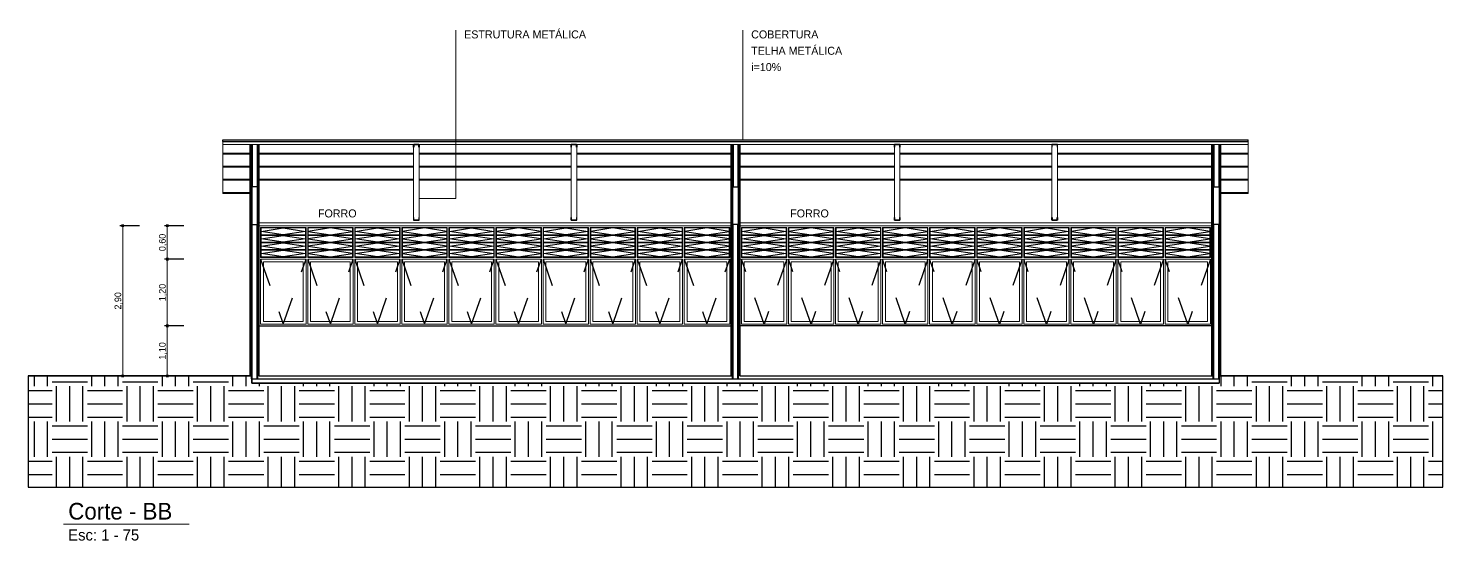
# Model space of a CAD drawing. Header units: millimetres. Extents: x 3006 to 6000, y 1661 to 3774.
# Drawn here: x 4152.47 to 4177.92, y 1763.8 to 1773.01 of the extents above; entities that cross this region are included whole.
import ezdxf

# ---------------------------------------------------------------- set-up
doc = ezdxf.new("R2010")
doc.units = ezdxf.units.MM
doc.header["$LTSCALE"] = 10
doc.linetypes.add('TT4', pattern=[0.1, 0.05, -0.05])
for name, color, linetype, lineweight in [('.10', 200, 'Continuous', 9), ('.10 ultra fina', 240, 'Continuous', 5), ('.15', 150, 'Continuous', 15), ('.25', 70, 'Continuous', 25), ('.30', 50, 'Continuous', 30), ('.40', 20, 'Continuous', 40), ('.40 Interno parede', 27, 'Continuous', 40), ('COTAS', 230, 'Continuous', 15)]:
    doc.layers.add(name, color=color, linetype=linetype, lineweight=lineweight)
for name, color, linetype in [('.20 hachura', 185, 'Continuous'), ('ARQ-SMB', 9, 'Continuous'), ('Escrita', 34, 'Continuous')]:
    doc.layers.add(name, color=color, linetype=linetype)
doc.layers.add('Verde', color=7, linetype='Continuous', true_color=0x136734)
doc.styles.add('Texto Wilian', font='himalaya.ttf')
doc.dimstyles.new('Cota 1-75 Exter WMJ', dxfattribs={"dimtxt": 0.12, "dimasz": 0.05, "dimexe": 0.05, "dimexo": 0.1, "dimgap": 0.002, "dimtad": 1, "dimzin": 1, "dimtxsty": 'Texto Wilian', "dimblk": 'BOXFILLED', "dimcen": 2.5, "dimclrd": 230, "dimclre": 230, "dimclrt": 104, "dimazin": 0, "dimtfac": 1, "dimtix": 1, "dimtmove": 0, "dimatfit": 3, "dimfxl": 0.3, "dimfxlon": 1, "dimlwd": 20, "dimarcsym": 1})

# ---------------------------------------------------------------- blocks, each defined once
blk = doc.blocks.new('_BoxFilled')
at = {"color": 0, "linetype": 'ByBlock', "lineweight": -2}
blk.add_line((-0.5, 0), (-1, 0), dxfattribs=at)
at = {"color": 0, "linetype": 'ByBlock'}
blk.add_solid([(-0.5, 0.5), (0.5, 0.5), (-0.5, -0.5), (0.5, -0.5)], dxfattribs=at)
blk = doc.blocks.new('*D551')
at = {"layer": 'COTAS', "color": 230, "lineweight": -2, "transparency": 16777216}
for p, q in [((4155.273, 1769.46), (4154.923, 1769.46)), ((4155.273, 1768.86), (4154.923, 1768.86))]:
    blk.add_line(p, q, dxfattribs=at)
at = {"layer": 'COTAS', "color": 230, "linetype": 'Continuous', "lineweight": 20, "transparency": 16777216}
blk.add_line((4154.973, 1768.91), (4154.973, 1769.41), dxfattribs=at)
at = {"layer": 'Defpoints', "color": 0, "transparency": 16777216}
for p in [(4154.973, 1769.46), (4156.473, 1769.46), (4156.473, 1768.86)]:
    blk.add_point(p, dxfattribs=at)
at = {"layer": 'COTAS', "color": 230, "lineweight": 20, "transparency": 16777216, "xscale": 0.05, "yscale": 0.05, "zscale": 0.05}
for p, rotation in [((4154.973, 1769.46), 90), ((4154.973, 1768.86), 270)]:
    blk.add_blockref('_BoxFilled', p, dxfattribs=dict(at, rotation=rotation))
at = {"layer": 'COTAS', "color": 104, "transparency": 16777216, "insert": (4154.896, 1769.16), "char_height": 0.12, "attachment_point": 5, "rotation": 90, "style": 'Texto Wilian'}
blk.add_mtext('0,60', dxfattribs=at)
blk = doc.blocks.new('*D552')
at = {"layer": 'COTAS', "color": 230, "lineweight": -2, "transparency": 16777216}
for p, q in [((4154.473, 1769.46), (4154.123, 1769.46)), ((4154.473, 1766.76), (4154.123, 1766.76))]:
    blk.add_line(p, q, dxfattribs=at)
at = {"layer": 'COTAS', "color": 230, "linetype": 'Continuous', "lineweight": 20, "transparency": 16777216}
blk.add_line((4154.173, 1766.81), (4154.173, 1769.41), dxfattribs=at)
at = {"layer": 'Defpoints', "color": 0, "transparency": 16777216}
for p in [(4154.173, 1769.46), (4154.773, 1769.46), (4154.773, 1766.76)]:
    blk.add_point(p, dxfattribs=at)
at = {"layer": 'COTAS', "color": 230, "lineweight": 20, "transparency": 16777216, "xscale": 0.05, "yscale": 0.05, "zscale": 0.05}
for p, rotation in [((4154.173, 1769.46), 90), ((4154.173, 1766.76), 270)]:
    blk.add_blockref('_BoxFilled', p, dxfattribs=dict(at, rotation=rotation))
at = {"layer": 'COTAS', "color": 104, "transparency": 16777216, "insert": (4154.096, 1768.11), "char_height": 0.12, "attachment_point": 5, "rotation": 90, "style": 'Texto Wilian'}
blk.add_mtext('2,90', dxfattribs=at)
blk = doc.blocks.new('*D569')
at = {"layer": 'COTAS', "color": 230, "lineweight": -2, "transparency": 16777216}
for p, q in [((4155.273, 1768.86), (4154.923, 1768.86)), ((4155.273, 1767.66), (4154.923, 1767.66))]:
    blk.add_line(p, q, dxfattribs=at)
at = {"layer": 'COTAS', "color": 230, "linetype": 'Continuous', "lineweight": 20, "transparency": 16777216}
blk.add_line((4154.973, 1767.71), (4154.973, 1768.81), dxfattribs=at)
at = {"layer": 'Defpoints', "color": 0, "transparency": 16777216}
for p in [(4154.973, 1768.86), (4156.473, 1768.86), (4156.473, 1767.66)]:
    blk.add_point(p, dxfattribs=at)
at = {"layer": 'COTAS', "color": 230, "lineweight": 20, "transparency": 16777216, "xscale": 0.05, "yscale": 0.05, "zscale": 0.05}
for p, rotation in [((4154.973, 1768.86), 90), ((4154.973, 1767.66), 270)]:
    blk.add_blockref('_BoxFilled', p, dxfattribs=dict(at, rotation=rotation))
at = {"layer": 'COTAS', "color": 104, "transparency": 16777216, "insert": (4154.896, 1768.26), "char_height": 0.12, "attachment_point": 5, "rotation": 90, "style": 'Texto Wilian'}
blk.add_mtext('1,20', dxfattribs=at)
blk = doc.blocks.new('*D570')
at = {"layer": 'COTAS', "color": 230, "lineweight": -2, "transparency": 16777216}
for p, q in [((4155.273, 1767.66), (4154.923, 1767.66)), ((4155.273, 1766.76), (4154.923, 1766.76))]:
    blk.add_line(p, q, dxfattribs=at)
at = {"layer": 'COTAS', "color": 230, "linetype": 'Continuous', "lineweight": 20, "transparency": 16777216}
blk.add_line((4154.973, 1766.81), (4154.973, 1767.61), dxfattribs=at)
at = {"layer": 'Defpoints', "color": 0, "transparency": 16777216}
for p in [(4154.973, 1767.66), (4156.473, 1767.66), (4156.473, 1766.76)]:
    blk.add_point(p, dxfattribs=at)
at = {"layer": 'COTAS', "color": 230, "lineweight": 20, "transparency": 16777216, "xscale": 0.05, "yscale": 0.05, "zscale": 0.05}
for p, rotation in [((4154.973, 1767.66), 90), ((4154.973, 1766.76), 270)]:
    blk.add_blockref('_BoxFilled', p, dxfattribs=dict(at, rotation=rotation))
at = {"layer": 'COTAS', "color": 104, "transparency": 16777216, "insert": (4154.896, 1767.21), "char_height": 0.12, "attachment_point": 5, "rotation": 90, "style": 'Texto Wilian'}
blk.add_mtext('1,10', dxfattribs=at)

msp = doc.modelspace()

# ---------------------------------------------------------------- hatches: boundary and pattern name
at = {"layer": '.20 hachura', "true_color": 0xc2a3a3}
h = msp.add_hatch(dxfattribs=at)
h.set_pattern_fill('EARTH', color=253, scale=0.1)
h.set_pattern_definition([(0, (0, -4.9938), (0.635, 0.635), [0.635, -0.635]), (0, (0, -4.7557), (0.635, 0.635), [0.635, -0.635]), (0, (0, -4.51756), (0.635, 0.635), [0.635, -0.635]), (90, (0.0794, -4.4382), (-0.635, 0.635), [0.635, -0.635]), (90, (0.3175, -4.4382), (-0.635, 0.635), [0.635, -0.635]), (90, (0.5556, -4.4382), (-0.635, 0.635), [0.635, -0.635])])
h.paths.add_polyline_path([(4156.498, 1766.63), (4156.498, 1766.76), (4152.473, 1766.76), (4152.473, 1764.76), (4177.923, 1764.76), (4177.923, 1766.76), (4173.898, 1766.76), (4173.898, 1766.71), (4173.898, 1766.63)])

# ---------------------------------------------------------------- linework, layer by layer
at = {"layer": '.10', "color": 200, "lineweight": 9}
for p, q in [((4156.653, 1768.89), (4156.653, 1769.43)), ((4156.653, 1769.43), (4157.47, 1769.43)), ((4156.663, 1769.297), (4156.663, 1769.42)), ((4156.663, 1769.42), (4157.46, 1769.42)), ((4156.663, 1769.297), (4157.46, 1769.297)), ((4156.663, 1769.165), (4156.663, 1769.287)), ((4156.663, 1769.287), (4157.46, 1769.287)), ((4157.46, 1769.42), (4157.46, 1769.297)), ((4157.46, 1769.287), (4157.46, 1769.165)), ((4157.47, 1769.43), (4157.47, 1768.89)), ((4158.317, 1769.43), (4157.5, 1769.43)), ((4157.5, 1769.43), (4157.5, 1768.89)), ((4158.307, 1769.42), (4157.51, 1769.42)), ((4157.51, 1769.42), (4157.51, 1769.297)), ((4158.307, 1769.297), (4157.51, 1769.297)), ((4157.51, 1769.287), (4157.51, 1769.165)), ((4158.307, 1769.287), (4157.51, 1769.287)), ((4158.307, 1769.297), (4158.307, 1769.42)), ((4158.307, 1769.165), (4158.307, 1769.287)), ((4158.317, 1768.89), (4158.317, 1769.43)), ((4158.347, 1768.89), (4158.347, 1769.43)), ((4158.347, 1769.43), (4159.164, 1769.43)), ((4158.357, 1769.297), (4158.357, 1769.42)), ((4158.357, 1769.42), (4159.154, 1769.42)), ((4158.357, 1769.297), (4159.154, 1769.297)), ((4158.357, 1769.165), (4158.357, 1769.287)), ((4158.357, 1769.287), (4159.154, 1769.287)), ((4159.154, 1769.42), (4159.154, 1769.297)), ((4159.154, 1769.287), (4159.154, 1769.165)), ((4159.164, 1769.43), (4159.164, 1768.89)), ((4160.011, 1769.43), (4159.194, 1769.43)), ((4159.194, 1769.43), (4159.194, 1768.89)), ((4160.001, 1769.42), (4159.204, 1769.42)), ((4159.204, 1769.42), (4159.204, 1769.297)), ((4160.001, 1769.297), (4159.204, 1769.297)), ((4159.204, 1769.287), (4159.204, 1769.165)), ((4160.001, 1769.287), (4159.204, 1769.287)), ((4160.001, 1769.297), (4160.001, 1769.42)), ((4160.001, 1769.165), (4160.001, 1769.287)), ((4160.011, 1768.89), (4160.011, 1769.43)), ((4160.041, 1768.89), (4160.041, 1769.43)), ((4160.041, 1769.43), (4160.858, 1769.43)), ((4160.051, 1769.297), (4160.051, 1769.42)), ((4160.051, 1769.42), (4160.848, 1769.42)), ((4160.051, 1769.297), (4160.848, 1769.297)), ((4160.051, 1769.165), (4160.051, 1769.287)), ((4160.051, 1769.287), (4160.848, 1769.287)), ((4160.848, 1769.42), (4160.848, 1769.297)), ((4160.848, 1769.287), (4160.848, 1769.165)), ((4160.858, 1769.43), (4160.858, 1768.89)), ((4161.705, 1769.43), (4160.888, 1769.43)), ((4160.888, 1769.43), (4160.888, 1768.89)), ((4161.695, 1769.42), (4160.898, 1769.42)), ((4160.898, 1769.42), (4160.898, 1769.297)), ((4161.695, 1769.297), (4160.898, 1769.297)), ((4160.898, 1769.287), (4160.898, 1769.165)), ((4161.695, 1769.287), (4160.898, 1769.287)), ((4161.695, 1769.297), (4161.695, 1769.42)), ((4161.695, 1769.165), (4161.695, 1769.287)), ((4161.705, 1768.89), (4161.705, 1769.43)), ((4161.735, 1768.89), (4161.735, 1769.43)), ((4161.735, 1769.43), (4162.552, 1769.43)), ((4161.745, 1769.297), (4161.745, 1769.42)), ((4161.745, 1769.42), (4162.542, 1769.42)), ((4161.745, 1769.297), (4162.542, 1769.297)), ((4161.745, 1769.165), (4161.745, 1769.287)), ((4161.745, 1769.287), (4162.542, 1769.287)), ((4162.542, 1769.42), (4162.542, 1769.297)), ((4162.542, 1769.287), (4162.542, 1769.165)), ((4162.552, 1769.43), (4162.552, 1768.89)), ((4163.399, 1769.43), (4162.582, 1769.43)), ((4162.582, 1769.43), (4162.582, 1768.89)), ((4163.389, 1769.42), (4162.592, 1769.42)), ((4162.592, 1769.42), (4162.592, 1769.297)), ((4163.389, 1769.297), (4162.592, 1769.297)), ((4162.592, 1769.287), (4162.592, 1769.165)), ((4163.389, 1769.287), (4162.592, 1769.287)), ((4163.389, 1769.297), (4163.389, 1769.42)), ((4163.389, 1769.165), (4163.389, 1769.287)), ((4163.399, 1768.89), (4163.399, 1769.43)), ((4163.429, 1768.89), (4163.429, 1769.43)), ((4163.429, 1769.43), (4164.246, 1769.43)), ((4163.439, 1769.297), (4163.439, 1769.42)), ((4163.439, 1769.42), (4164.236, 1769.42)), ((4163.439, 1769.297), (4164.236, 1769.297)), ((4163.439, 1769.165), (4163.439, 1769.287)), ((4163.439, 1769.287), (4164.236, 1769.287)), ((4164.236, 1769.42), (4164.236, 1769.297)), ((4164.236, 1769.287), (4164.236, 1769.165)), ((4164.246, 1769.43), (4164.246, 1768.89)), ((4165.093, 1769.43), (4164.276, 1769.43)), ((4164.276, 1769.43), (4164.276, 1768.89)), ((4165.083, 1769.42), (4164.286, 1769.42)), ((4164.286, 1769.42), (4164.286, 1769.297)), ((4165.083, 1769.297), (4164.286, 1769.297)), ((4164.286, 1769.287), (4164.286, 1769.165)), ((4165.083, 1769.287), (4164.286, 1769.287)), ((4165.083, 1769.297), (4165.083, 1769.42)), ((4165.083, 1769.165), (4165.083, 1769.287)), ((4165.093, 1768.89), (4165.093, 1769.43)), ((4165.303, 1768.89), (4165.303, 1769.43)), ((4165.303, 1769.43), (4166.12, 1769.43)), ((4165.313, 1769.297), (4165.313, 1769.42)), ((4165.313, 1769.42), (4166.11, 1769.42)), ((4165.313, 1769.297), (4166.11, 1769.297)), ((4165.313, 1769.165), (4165.313, 1769.287)), ((4165.313, 1769.287), (4166.11, 1769.287)), ((4166.11, 1769.42), (4166.11, 1769.297)), ((4166.11, 1769.287), (4166.11, 1769.165)), ((4166.12, 1769.43), (4166.12, 1768.89)), ((4166.967, 1769.43), (4166.15, 1769.43)), ((4166.15, 1769.43), (4166.15, 1768.89)), ((4166.957, 1769.42), (4166.16, 1769.42)), ((4166.16, 1769.42), (4166.16, 1769.297)), ((4166.957, 1769.297), (4166.16, 1769.297)), ((4166.16, 1769.287), (4166.16, 1769.165)), ((4166.957, 1769.287), (4166.16, 1769.287)), ((4166.957, 1769.297), (4166.957, 1769.42)), ((4166.957, 1769.165), (4166.957, 1769.287)), ((4166.967, 1768.89), (4166.967, 1769.43)), ((4166.997, 1768.89), (4166.997, 1769.43)), ((4166.997, 1769.43), (4167.814, 1769.43)), ((4167.007, 1769.297), (4167.007, 1769.42)), ((4167.007, 1769.42), (4167.804, 1769.42)), ((4167.007, 1769.297), (4167.804, 1769.297)), ((4167.007, 1769.165), (4167.007, 1769.287)), ((4167.007, 1769.287), (4167.804, 1769.287)), ((4167.804, 1769.42), (4167.804, 1769.297)), ((4167.804, 1769.287), (4167.804, 1769.165)), ((4167.814, 1769.43), (4167.814, 1768.89)), ((4168.661, 1769.43), (4167.844, 1769.43)), ((4167.844, 1769.43), (4167.844, 1768.89)), ((4168.651, 1769.42), (4167.854, 1769.42)), ((4167.854, 1769.42), (4167.854, 1769.297)), ((4168.651, 1769.297), (4167.854, 1769.297)), ((4167.854, 1769.287), (4167.854, 1769.165)), ((4168.651, 1769.287), (4167.854, 1769.287)), ((4168.651, 1769.297), (4168.651, 1769.42)), ((4168.651, 1769.165), (4168.651, 1769.287)), ((4168.661, 1768.89), (4168.661, 1769.43)), ((4168.691, 1768.89), (4168.691, 1769.43)), ((4168.691, 1769.43), (4169.508, 1769.43)), ((4168.701, 1769.297), (4168.701, 1769.42)), ((4168.701, 1769.42), (4169.498, 1769.42)), ((4168.701, 1769.297), (4169.498, 1769.297)), ((4168.701, 1769.165), (4168.701, 1769.287)), ((4168.701, 1769.287), (4169.498, 1769.287)), ((4169.498, 1769.42), (4169.498, 1769.297)), ((4169.498, 1769.287), (4169.498, 1769.165)), ((4169.508, 1769.43), (4169.508, 1768.89)), ((4170.355, 1769.43), (4169.538, 1769.43)), ((4169.538, 1769.43), (4169.538, 1768.89)), ((4170.345, 1769.42), (4169.548, 1769.42)), ((4169.548, 1769.42), (4169.548, 1769.297)), ((4170.345, 1769.297), (4169.548, 1769.297)), ((4169.548, 1769.287), (4169.548, 1769.165)), ((4170.345, 1769.287), (4169.548, 1769.287)), ((4170.345, 1769.297), (4170.345, 1769.42)), ((4170.345, 1769.165), (4170.345, 1769.287)), ((4170.355, 1768.89), (4170.355, 1769.43)), ((4170.385, 1768.89), (4170.385, 1769.43)), ((4170.385, 1769.43), (4171.202, 1769.43)), ((4170.395, 1769.297), (4170.395, 1769.42)), ((4170.395, 1769.42), (4171.192, 1769.42)), ((4170.395, 1769.297), (4171.192, 1769.297)), ((4170.395, 1769.165), (4170.395, 1769.287)), ((4170.395, 1769.287), (4171.192, 1769.287)), ((4171.192, 1769.42), (4171.192, 1769.297)), ((4171.192, 1769.287), (4171.192, 1769.165)), ((4171.202, 1769.43), (4171.202, 1768.89)), ((4172.049, 1769.43), (4171.232, 1769.43)), ((4171.232, 1769.43), (4171.232, 1768.89)), ((4172.039, 1769.42), (4171.242, 1769.42)), ((4171.242, 1769.42), (4171.242, 1769.297)), ((4172.039, 1769.297), (4171.242, 1769.297)), ((4171.242, 1769.287), (4171.242, 1769.165)), ((4172.039, 1769.287), (4171.242, 1769.287)), ((4172.039, 1769.297), (4172.039, 1769.42)), ((4172.039, 1769.165), (4172.039, 1769.287)), ((4172.049, 1768.89), (4172.049, 1769.43)), ((4172.079, 1768.89), (4172.079, 1769.43)), ((4172.079, 1769.43), (4172.896, 1769.43)), ((4172.089, 1769.297), (4172.089, 1769.42)), ((4172.089, 1769.42), (4172.886, 1769.42)), ((4172.089, 1769.297), (4172.886, 1769.297)), ((4172.089, 1769.165), (4172.089, 1769.287)), ((4172.089, 1769.287), (4172.886, 1769.287)), ((4172.886, 1769.42), (4172.886, 1769.297)), ((4172.886, 1769.287), (4172.886, 1769.165)), ((4172.896, 1769.43), (4172.896, 1768.89)), ((4173.743, 1769.43), (4172.926, 1769.43)), ((4172.926, 1769.43), (4172.926, 1768.89)), ((4173.733, 1769.42), (4172.936, 1769.42)), ((4172.936, 1769.42), (4172.936, 1769.297)), ((4173.733, 1769.297), (4172.936, 1769.297)), ((4172.936, 1769.287), (4172.936, 1769.165)), ((4173.733, 1769.287), (4172.936, 1769.287)), ((4173.733, 1769.297), (4173.733, 1769.42)), ((4173.733, 1769.165), (4173.733, 1769.287)), ((4173.743, 1768.89), (4173.743, 1769.43)), ((4156.663, 1769.165), (4157.46, 1769.165)), ((4156.663, 1769.032), (4156.663, 1769.155)), ((4156.663, 1769.155), (4157.46, 1769.155)), ((4156.663, 1769.032), (4157.46, 1769.032)), ((4157.46, 1769.155), (4157.46, 1769.032)), ((4158.307, 1769.165), (4157.51, 1769.165)), ((4157.51, 1769.155), (4157.51, 1769.032)), ((4158.307, 1769.155), (4157.51, 1769.155)), ((4158.307, 1769.032), (4157.51, 1769.032)), ((4158.307, 1769.032), (4158.307, 1769.155)), ((4158.357, 1769.165), (4159.154, 1769.165)), ((4158.357, 1769.032), (4158.357, 1769.155)), ((4158.357, 1769.155), (4159.154, 1769.155)), ((4158.357, 1769.032), (4159.154, 1769.032)), ((4159.154, 1769.155), (4159.154, 1769.032)), ((4160.001, 1769.165), (4159.204, 1769.165)), ((4159.204, 1769.155), (4159.204, 1769.032)), ((4160.001, 1769.155), (4159.204, 1769.155)), ((4160.001, 1769.032), (4159.204, 1769.032)), ((4160.001, 1769.032), (4160.001, 1769.155)), ((4160.051, 1769.165), (4160.848, 1769.165)), ((4160.051, 1769.032), (4160.051, 1769.155)), ((4160.051, 1769.155), (4160.848, 1769.155)), ((4160.051, 1769.032), (4160.848, 1769.032)), ((4160.848, 1769.155), (4160.848, 1769.032)), ((4161.695, 1769.165), (4160.898, 1769.165)), ((4160.898, 1769.155), (4160.898, 1769.032)), ((4161.695, 1769.155), (4160.898, 1769.155)), ((4161.695, 1769.032), (4160.898, 1769.032)), ((4161.695, 1769.032), (4161.695, 1769.155)), ((4161.745, 1769.165), (4162.542, 1769.165)), ((4161.745, 1769.032), (4161.745, 1769.155)), ((4161.745, 1769.155), (4162.542, 1769.155)), ((4161.745, 1769.032), (4162.542, 1769.032)), ((4162.542, 1769.155), (4162.542, 1769.032)), ((4163.389, 1769.165), (4162.592, 1769.165)), ((4162.592, 1769.155), (4162.592, 1769.032)), ((4163.389, 1769.155), (4162.592, 1769.155)), ((4163.389, 1769.032), (4162.592, 1769.032)), ((4163.389, 1769.032), (4163.389, 1769.155)), ((4163.439, 1769.165), (4164.236, 1769.165)), ((4163.439, 1769.032), (4163.439, 1769.155)), ((4163.439, 1769.155), (4164.236, 1769.155)), ((4163.439, 1769.032), (4164.236, 1769.032)), ((4164.236, 1769.155), (4164.236, 1769.032)), ((4165.083, 1769.165), (4164.286, 1769.165)), ((4164.286, 1769.155), (4164.286, 1769.032)), ((4165.083, 1769.155), (4164.286, 1769.155)), ((4165.083, 1769.032), (4164.286, 1769.032)), ((4165.083, 1769.032), (4165.083, 1769.155)), ((4165.313, 1769.165), (4166.11, 1769.165)), ((4165.313, 1769.032), (4165.313, 1769.155)), ((4165.313, 1769.155), (4166.11, 1769.155)), ((4165.313, 1769.032), (4166.11, 1769.032)), ((4166.11, 1769.155), (4166.11, 1769.032)), ((4166.957, 1769.165), (4166.16, 1769.165)), ((4166.16, 1769.155), (4166.16, 1769.032)), ((4166.957, 1769.155), (4166.16, 1769.155)), ((4166.957, 1769.032), (4166.16, 1769.032)), ((4166.957, 1769.032), (4166.957, 1769.155)), ((4167.007, 1769.165), (4167.804, 1769.165)), ((4167.007, 1769.032), (4167.007, 1769.155)), ((4167.007, 1769.155), (4167.804, 1769.155)), ((4167.007, 1769.032), (4167.804, 1769.032)), ((4167.804, 1769.155), (4167.804, 1769.032)), ((4168.651, 1769.165), (4167.854, 1769.165)), ((4167.854, 1769.155), (4167.854, 1769.032)), ((4168.651, 1769.155), (4167.854, 1769.155)), ((4168.651, 1769.032), (4167.854, 1769.032)), ((4168.651, 1769.032), (4168.651, 1769.155)), ((4168.701, 1769.165), (4169.498, 1769.165)), ((4168.701, 1769.032), (4168.701, 1769.155)), ((4168.701, 1769.155), (4169.498, 1769.155)), ((4168.701, 1769.032), (4169.498, 1769.032)), ((4169.498, 1769.155), (4169.498, 1769.032)), ((4170.345, 1769.165), (4169.548, 1769.165)), ((4169.548, 1769.155), (4169.548, 1769.032)), ((4170.345, 1769.155), (4169.548, 1769.155)), ((4170.345, 1769.032), (4169.548, 1769.032)), ((4170.345, 1769.032), (4170.345, 1769.155)), ((4170.395, 1769.165), (4171.192, 1769.165)), ((4170.395, 1769.032), (4170.395, 1769.155)), ((4170.395, 1769.155), (4171.192, 1769.155)), ((4170.395, 1769.032), (4171.192, 1769.032)), ((4171.192, 1769.155), (4171.192, 1769.032)), ((4172.039, 1769.165), (4171.242, 1769.165)), ((4171.242, 1769.155), (4171.242, 1769.032)), ((4172.039, 1769.155), (4171.242, 1769.155)), ((4172.039, 1769.032), (4171.242, 1769.032)), ((4172.039, 1769.032), (4172.039, 1769.155)), ((4172.089, 1769.165), (4172.886, 1769.165)), ((4172.089, 1769.032), (4172.089, 1769.155)), ((4172.089, 1769.155), (4172.886, 1769.155)), ((4172.089, 1769.032), (4172.886, 1769.032)), ((4172.886, 1769.155), (4172.886, 1769.032)), ((4173.733, 1769.165), (4172.936, 1769.165)), ((4172.936, 1769.155), (4172.936, 1769.032)), ((4173.733, 1769.155), (4172.936, 1769.155)), ((4173.733, 1769.032), (4172.936, 1769.032)), ((4173.733, 1769.032), (4173.733, 1769.155)), ((4156.653, 1768.89), (4157.47, 1768.89)), ((4156.653, 1768.86), (4157.47, 1768.86)), ((4156.653, 1767.69), (4156.653, 1768.86)), ((4156.663, 1768.9), (4156.663, 1769.022)), ((4156.663, 1769.022), (4157.46, 1769.022)), ((4156.663, 1768.9), (4157.46, 1768.9)), ((4156.703, 1768.81), (4157.42, 1768.81)), ((4156.703, 1767.74), (4156.703, 1768.81)), ((4157.42, 1768.81), (4157.42, 1767.74)), ((4157.46, 1769.022), (4157.46, 1768.9)), ((4157.47, 1768.86), (4157.47, 1767.69)), ((4158.317, 1768.89), (4157.5, 1768.89)), ((4157.5, 1768.86), (4158.317, 1768.86)), ((4157.5, 1768.86), (4157.5, 1767.69)), ((4157.51, 1769.022), (4157.51, 1768.9)), ((4158.307, 1769.022), (4157.51, 1769.022)), ((4158.307, 1768.9), (4157.51, 1768.9)), ((4157.55, 1768.81), (4158.267, 1768.81)), ((4157.55, 1767.74), (4157.55, 1768.81)), ((4158.267, 1768.81), (4158.267, 1767.74)), ((4158.307, 1768.9), (4158.307, 1769.022)), ((4158.317, 1768.86), (4158.317, 1767.69)), ((4158.347, 1768.89), (4159.164, 1768.89)), ((4158.347, 1768.86), (4159.164, 1768.86)), ((4158.347, 1768.86), (4158.347, 1767.69)), ((4158.357, 1768.9), (4158.357, 1769.022)), ((4158.357, 1769.022), (4159.154, 1769.022)), ((4158.357, 1768.9), (4159.154, 1768.9)), ((4158.397, 1768.81), (4159.114, 1768.81)), ((4158.397, 1767.74), (4158.397, 1768.81)), ((4159.114, 1768.81), (4159.114, 1767.74)), ((4159.154, 1769.022), (4159.154, 1768.9)), ((4159.164, 1768.86), (4159.164, 1767.69)), ((4160.011, 1768.89), (4159.194, 1768.89)), ((4159.194, 1768.86), (4160.011, 1768.86)), ((4159.194, 1768.86), (4159.194, 1767.69)), ((4159.204, 1769.022), (4159.204, 1768.9)), ((4160.001, 1769.022), (4159.204, 1769.022)), ((4160.001, 1768.9), (4159.204, 1768.9)), ((4159.244, 1768.81), (4159.961, 1768.81)), ((4159.244, 1767.74), (4159.244, 1768.81)), ((4159.961, 1768.81), (4159.961, 1767.74)), ((4160.001, 1768.9), (4160.001, 1769.022)), ((4160.011, 1768.86), (4160.011, 1767.69)), ((4160.041, 1768.89), (4160.858, 1768.89)), ((4160.041, 1768.86), (4160.858, 1768.86)), ((4160.041, 1768.86), (4160.041, 1767.69)), ((4160.051, 1768.9), (4160.051, 1769.022)), ((4160.051, 1769.022), (4160.848, 1769.022)), ((4160.051, 1768.9), (4160.848, 1768.9)), ((4160.091, 1768.81), (4160.808, 1768.81)), ((4160.091, 1767.74), (4160.091, 1768.81)), ((4160.808, 1768.81), (4160.808, 1767.74)), ((4160.848, 1769.022), (4160.848, 1768.9)), ((4160.858, 1767.69), (4160.858, 1768.86)), ((4161.705, 1768.89), (4160.888, 1768.89)), ((4160.888, 1768.86), (4161.705, 1768.86)), ((4160.888, 1767.69), (4160.888, 1768.86)), ((4160.898, 1769.022), (4160.898, 1768.9)), ((4161.695, 1769.022), (4160.898, 1769.022)), ((4161.695, 1768.9), (4160.898, 1768.9)), ((4160.938, 1768.81), (4161.655, 1768.81)), ((4160.938, 1767.74), (4160.938, 1768.81)), ((4161.655, 1768.81), (4161.655, 1767.74)), ((4161.695, 1768.9), (4161.695, 1769.022)), ((4161.705, 1768.86), (4161.705, 1767.69)), ((4161.735, 1768.89), (4162.552, 1768.89)), ((4161.735, 1768.86), (4162.552, 1768.86)), ((4161.735, 1768.86), (4161.735, 1767.69)), ((4161.745, 1768.9), (4161.745, 1769.022)), ((4161.745, 1769.022), (4162.542, 1769.022)), ((4161.745, 1768.9), (4162.542, 1768.9)), ((4161.785, 1768.81), (4162.502, 1768.81)), ((4161.785, 1767.74), (4161.785, 1768.81)), ((4162.502, 1768.81), (4162.502, 1767.74)), ((4162.542, 1769.022), (4162.542, 1768.9)), ((4162.552, 1768.86), (4162.552, 1767.69)), ((4163.399, 1768.89), (4162.582, 1768.89)), ((4162.582, 1768.86), (4163.399, 1768.86)), ((4162.582, 1768.86), (4162.582, 1767.69)), ((4162.592, 1769.022), (4162.592, 1768.9)), ((4163.389, 1769.022), (4162.592, 1769.022)), ((4163.389, 1768.9), (4162.592, 1768.9)), ((4162.632, 1768.81), (4163.349, 1768.81)), ((4162.632, 1767.74), (4162.632, 1768.81)), ((4163.349, 1768.81), (4163.349, 1767.74)), ((4163.389, 1768.9), (4163.389, 1769.022)), ((4163.399, 1768.86), (4163.399, 1767.69)), ((4163.429, 1768.89), (4164.246, 1768.89)), ((4163.429, 1768.86), (4164.246, 1768.86)), ((4163.429, 1768.86), (4163.429, 1767.69)), ((4163.439, 1768.9), (4163.439, 1769.022)), ((4163.439, 1769.022), (4164.236, 1769.022)), ((4163.439, 1768.9), (4164.236, 1768.9)), ((4163.479, 1768.81), (4164.196, 1768.81)), ((4163.479, 1767.74), (4163.479, 1768.81)), ((4164.196, 1768.81), (4164.196, 1767.74)), ((4164.236, 1769.022), (4164.236, 1768.9)), ((4164.246, 1768.86), (4164.246, 1767.69)), ((4165.093, 1768.89), (4164.276, 1768.89)), ((4164.276, 1768.86), (4165.093, 1768.86)), ((4164.276, 1768.86), (4164.276, 1767.69)), ((4164.286, 1769.022), (4164.286, 1768.9)), ((4165.083, 1769.022), (4164.286, 1769.022)), ((4165.083, 1768.9), (4164.286, 1768.9)), ((4164.326, 1768.81), (4165.043, 1768.81)), ((4164.326, 1767.74), (4164.326, 1768.81)), ((4165.043, 1768.81), (4165.043, 1767.74)), ((4165.083, 1768.9), (4165.083, 1769.022)), ((4165.093, 1767.69), (4165.093, 1768.86)), ((4165.303, 1768.89), (4166.12, 1768.89)), ((4166.12, 1768.86), (4165.303, 1768.86)), ((4165.303, 1767.69), (4165.303, 1768.86)), ((4165.313, 1768.9), (4165.313, 1769.022)), ((4165.313, 1769.022), (4166.11, 1769.022)), ((4165.313, 1768.9), (4166.11, 1768.9)), ((4166.07, 1768.81), (4165.353, 1768.81)), ((4165.353, 1768.81), (4165.353, 1767.74)), ((4166.07, 1767.74), (4166.07, 1768.81)), ((4166.11, 1769.022), (4166.11, 1768.9)), ((4166.12, 1768.86), (4166.12, 1767.69)), ((4166.967, 1768.89), (4166.15, 1768.89)), ((4166.967, 1768.86), (4166.15, 1768.86)), ((4166.15, 1768.86), (4166.15, 1767.69)), ((4166.16, 1769.022), (4166.16, 1768.9)), ((4166.957, 1769.022), (4166.16, 1769.022)), ((4166.957, 1768.9), (4166.16, 1768.9)), ((4166.917, 1768.81), (4166.2, 1768.81)), ((4166.2, 1768.81), (4166.2, 1767.74)), ((4166.917, 1767.74), (4166.917, 1768.81)), ((4166.957, 1768.9), (4166.957, 1769.022)), ((4166.967, 1768.86), (4166.967, 1767.69)), ((4166.997, 1768.89), (4167.814, 1768.89)), ((4167.814, 1768.86), (4166.997, 1768.86)), ((4166.997, 1768.86), (4166.997, 1767.69)), ((4167.007, 1768.9), (4167.007, 1769.022)), ((4167.007, 1769.022), (4167.804, 1769.022)), ((4167.007, 1768.9), (4167.804, 1768.9)), ((4167.764, 1768.81), (4167.047, 1768.81)), ((4167.047, 1768.81), (4167.047, 1767.74)), ((4167.764, 1767.74), (4167.764, 1768.81)), ((4167.804, 1769.022), (4167.804, 1768.9)), ((4167.814, 1768.86), (4167.814, 1767.69)), ((4168.661, 1768.89), (4167.844, 1768.89)), ((4168.661, 1768.86), (4167.844, 1768.86)), ((4167.844, 1768.86), (4167.844, 1767.69)), ((4167.854, 1769.022), (4167.854, 1768.9)), ((4168.651, 1769.022), (4167.854, 1769.022)), ((4168.651, 1768.9), (4167.854, 1768.9)), ((4168.611, 1768.81), (4167.894, 1768.81)), ((4167.894, 1768.81), (4167.894, 1767.74)), ((4168.611, 1767.74), (4168.611, 1768.81)), ((4168.651, 1768.9), (4168.651, 1769.022)), ((4168.661, 1768.86), (4168.661, 1767.69)), ((4168.691, 1768.89), (4169.508, 1768.89)), ((4169.508, 1768.86), (4168.691, 1768.86)), ((4168.691, 1768.86), (4168.691, 1767.69)), ((4168.701, 1768.9), (4168.701, 1769.022)), ((4168.701, 1769.022), (4169.498, 1769.022)), ((4168.701, 1768.9), (4169.498, 1768.9)), ((4169.458, 1768.81), (4168.741, 1768.81)), ((4168.741, 1768.81), (4168.741, 1767.74)), ((4169.458, 1767.74), (4169.458, 1768.81)), ((4169.498, 1769.022), (4169.498, 1768.9)), ((4169.508, 1767.69), (4169.508, 1768.86)), ((4170.355, 1768.89), (4169.538, 1768.89)), ((4170.355, 1768.86), (4169.538, 1768.86)), ((4169.538, 1767.69), (4169.538, 1768.86)), ((4169.548, 1769.022), (4169.548, 1768.9)), ((4170.345, 1769.022), (4169.548, 1769.022)), ((4170.345, 1768.9), (4169.548, 1768.9)), ((4170.305, 1768.81), (4169.588, 1768.81)), ((4169.588, 1768.81), (4169.588, 1767.74)), ((4170.305, 1767.74), (4170.305, 1768.81)), ((4170.345, 1768.9), (4170.345, 1769.022)), ((4170.355, 1768.86), (4170.355, 1767.69)), ((4170.385, 1768.89), (4171.202, 1768.89)), ((4171.202, 1768.86), (4170.385, 1768.86)), ((4170.385, 1768.86), (4170.385, 1767.69)), ((4170.395, 1768.9), (4170.395, 1769.022)), ((4170.395, 1769.022), (4171.192, 1769.022)), ((4170.395, 1768.9), (4171.192, 1768.9)), ((4171.152, 1768.81), (4170.435, 1768.81)), ((4170.435, 1768.81), (4170.435, 1767.74)), ((4171.152, 1767.74), (4171.152, 1768.81)), ((4171.192, 1769.022), (4171.192, 1768.9)), ((4171.202, 1768.86), (4171.202, 1767.69)), ((4172.049, 1768.89), (4171.232, 1768.89)), ((4172.049, 1768.86), (4171.232, 1768.86)), ((4171.232, 1768.86), (4171.232, 1767.69)), ((4171.242, 1769.022), (4171.242, 1768.9)), ((4172.039, 1769.022), (4171.242, 1769.022)), ((4172.039, 1768.9), (4171.242, 1768.9)), ((4171.999, 1768.81), (4171.282, 1768.81)), ((4171.282, 1768.81), (4171.282, 1767.74)), ((4171.999, 1767.74), (4171.999, 1768.81)), ((4172.039, 1768.9), (4172.039, 1769.022)), ((4172.049, 1768.86), (4172.049, 1767.69)), ((4172.079, 1768.89), (4172.896, 1768.89)), ((4172.896, 1768.86), (4172.079, 1768.86)), ((4172.079, 1768.86), (4172.079, 1767.69)), ((4172.089, 1768.9), (4172.089, 1769.022)), ((4172.089, 1769.022), (4172.886, 1769.022)), ((4172.089, 1768.9), (4172.886, 1768.9)), ((4172.846, 1768.81), (4172.129, 1768.81)), ((4172.129, 1768.81), (4172.129, 1767.74)), ((4172.846, 1767.74), (4172.846, 1768.81)), ((4172.886, 1769.022), (4172.886, 1768.9)), ((4172.896, 1768.86), (4172.896, 1767.69)), ((4173.743, 1768.89), (4172.926, 1768.89)), ((4173.743, 1768.86), (4172.926, 1768.86)), ((4172.926, 1768.86), (4172.926, 1767.69)), ((4172.936, 1769.022), (4172.936, 1768.9)), ((4173.733, 1769.022), (4172.936, 1769.022)), ((4173.733, 1768.9), (4172.936, 1768.9)), ((4173.693, 1768.81), (4172.976, 1768.81)), ((4172.976, 1768.81), (4172.976, 1767.74)), ((4173.693, 1767.74), (4173.693, 1768.81)), ((4173.733, 1768.9), (4173.733, 1769.022)), ((4173.743, 1767.69), (4173.743, 1768.86)), ((4156.653, 1767.69), (4157.47, 1767.69)), ((4156.703, 1767.74), (4157.42, 1767.74)), ((4157.5, 1767.69), (4158.317, 1767.69)), ((4157.55, 1767.74), (4158.267, 1767.74)), ((4158.347, 1767.69), (4159.164, 1767.69)), ((4158.397, 1767.74), (4159.114, 1767.74)), ((4159.194, 1767.69), (4160.011, 1767.69)), ((4159.244, 1767.74), (4159.961, 1767.74)), ((4160.041, 1767.69), (4160.858, 1767.69)), ((4160.091, 1767.74), (4160.808, 1767.74)), ((4160.888, 1767.69), (4161.705, 1767.69)), ((4160.938, 1767.74), (4161.655, 1767.74)), ((4161.735, 1767.69), (4162.552, 1767.69)), ((4161.785, 1767.74), (4162.502, 1767.74)), ((4162.582, 1767.69), (4163.399, 1767.69)), ((4162.632, 1767.74), (4163.349, 1767.74)), ((4163.429, 1767.69), (4164.246, 1767.69)), ((4163.479, 1767.74), (4164.196, 1767.74)), ((4164.276, 1767.69), (4165.093, 1767.69)), ((4164.326, 1767.74), (4165.043, 1767.74)), ((4166.12, 1767.69), (4165.303, 1767.69)), ((4166.07, 1767.74), (4165.353, 1767.74)), ((4166.967, 1767.69), (4166.15, 1767.69)), ((4166.917, 1767.74), (4166.2, 1767.74)), ((4167.814, 1767.69), (4166.997, 1767.69)), ((4167.764, 1767.74), (4167.047, 1767.74)), ((4168.661, 1767.69), (4167.844, 1767.69)), ((4168.611, 1767.74), (4167.894, 1767.74)), ((4169.508, 1767.69), (4168.691, 1767.69)), ((4169.458, 1767.74), (4168.741, 1767.74)), ((4170.355, 1767.69), (4169.538, 1767.69)), ((4170.305, 1767.74), (4169.588, 1767.74)), ((4171.202, 1767.69), (4170.385, 1767.69)), ((4171.152, 1767.74), (4170.435, 1767.74)), ((4172.049, 1767.69), (4171.232, 1767.69)), ((4171.999, 1767.74), (4171.282, 1767.74)), ((4172.896, 1767.69), (4172.079, 1767.69)), ((4172.846, 1767.74), (4172.129, 1767.74)), ((4173.743, 1767.69), (4172.926, 1767.69)), ((4173.693, 1767.74), (4172.976, 1767.74))]:
    msp.add_line(p, q, dxfattribs=at)
at = {"layer": '.10 ultra fina', "color": 240, "lineweight": 5}
for p, q in [((4156.623, 1769.51), (4165.123, 1769.51)), ((4156.623, 1769.46), (4165.123, 1769.46)), ((4156.623, 1769.46), (4165.123, 1769.46)), ((4173.773, 1769.51), (4165.273, 1769.51)), ((4165.273, 1769.46), (4173.773, 1769.46))]:
    msp.add_line(p, q, dxfattribs=at)
at = {"layer": '.15', "color": 150, "lineweight": 15}
for p, q in [((4155.973, 1770.974), (4155.973, 1770.923)), ((4155.973, 1770.923), (4174.423, 1770.923)), ((4155.973, 1770.923), (4155.973, 1770.042)), ((4159.406, 1769.61), (4159.406, 1770.873)), ((4159.506, 1769.61), (4159.506, 1770.873)), ((4162.24, 1769.61), (4162.24, 1770.873)), ((4162.34, 1769.61), (4162.34, 1770.873)), ((4168.056, 1769.61), (4168.056, 1770.873)), ((4168.156, 1769.61), (4168.156, 1770.873)), ((4170.89, 1769.61), (4170.89, 1770.873)), ((4170.99, 1769.61), (4170.99, 1770.873)), ((4174.423, 1770.923), (4174.423, 1770.974)), ((4174.423, 1770.923), (4174.423, 1770.042)), ((4155.973, 1770.768), (4156.473, 1770.768)), ((4155.973, 1770.75), (4156.473, 1770.75)), ((4156.623, 1770.768), (4159.406, 1770.768)), ((4156.623, 1770.75), (4159.406, 1770.75)), ((4159.506, 1770.768), (4162.24, 1770.768)), ((4159.506, 1770.75), (4162.24, 1770.75)), ((4162.34, 1770.768), (4165.123, 1770.768)), ((4162.34, 1770.75), (4165.123, 1770.75)), ((4168.056, 1770.768), (4165.273, 1770.768)), ((4168.056, 1770.75), (4165.273, 1770.75)), ((4170.89, 1770.768), (4168.156, 1770.768)), ((4170.89, 1770.75), (4168.156, 1770.75)), ((4173.773, 1770.768), (4170.99, 1770.768)), ((4173.773, 1770.75), (4170.99, 1770.75)), ((4174.423, 1770.768), (4173.923, 1770.768)), ((4174.423, 1770.75), (4173.923, 1770.75)), ((4155.973, 1770.531), (4156.473, 1770.531)), ((4155.973, 1770.514), (4156.473, 1770.514)), ((4156.623, 1770.531), (4159.406, 1770.531)), ((4156.623, 1770.514), (4159.406, 1770.514)), ((4159.506, 1770.531), (4162.24, 1770.531)), ((4159.506, 1770.514), (4162.24, 1770.514)), ((4162.34, 1770.531), (4165.123, 1770.531)), ((4162.34, 1770.514), (4165.123, 1770.514)), ((4168.056, 1770.531), (4165.273, 1770.531)), ((4168.056, 1770.514), (4165.273, 1770.514)), ((4170.89, 1770.531), (4168.156, 1770.531)), ((4170.89, 1770.514), (4168.156, 1770.514)), ((4173.773, 1770.531), (4170.99, 1770.531)), ((4173.773, 1770.514), (4170.99, 1770.514)), ((4174.423, 1770.531), (4173.923, 1770.531)), ((4174.423, 1770.514), (4173.923, 1770.514)), ((4155.973, 1770.295), (4156.473, 1770.295)), ((4155.973, 1770.278), (4156.473, 1770.278)), ((4155.973, 1770.059), (4156.473, 1770.059)), ((4156.623, 1770.295), (4159.406, 1770.295)), ((4156.623, 1770.278), (4159.406, 1770.278)), ((4159.506, 1770.295), (4162.24, 1770.295)), ((4159.506, 1770.278), (4162.24, 1770.278)), ((4162.34, 1770.295), (4165.123, 1770.295)), ((4162.34, 1770.278), (4165.123, 1770.278)), ((4168.056, 1770.295), (4165.273, 1770.295)), ((4168.056, 1770.278), (4165.273, 1770.278)), ((4170.89, 1770.295), (4168.156, 1770.295)), ((4170.89, 1770.278), (4168.156, 1770.278)), ((4173.773, 1770.295), (4170.99, 1770.295)), ((4173.773, 1770.278), (4170.99, 1770.278)), ((4174.423, 1770.295), (4173.923, 1770.295)), ((4174.423, 1770.278), (4173.923, 1770.278)), ((4174.423, 1770.059), (4173.923, 1770.059)), ((4155.973, 1770.042), (4156.473, 1770.042)), ((4174.423, 1770.042), (4173.923, 1770.042))]:
    msp.add_line(p, q, dxfattribs=at)
at = {"layer": '.20 hachura', "color": 253, "true_color": 0xc2a3a3}
msp.add_lwpolyline([(4177.923, 1766.76), (4173.898, 1766.76), (4173.898, 1766.71), (4173.898, 1766.63), (4156.498, 1766.63), (4156.498, 1766.71), (4156.498, 1766.76), (4152.473, 1766.76), (4152.473, 1764.76), (4177.923, 1764.76)], close=True, dxfattribs=at)
at = {"layer": '.25', "color": 70, "lineweight": 25}
for p, q in [((4155.973, 1771.005), (4174.423, 1771.005)), ((4155.973, 1770.974), (4155.973, 1771.005)), ((4155.973, 1770.974), (4174.423, 1770.974)), ((4174.423, 1770.974), (4174.423, 1771.005)), ((4156.498, 1766.71), (4173.898, 1766.71)), ((4156.498, 1766.71), (4156.498, 1766.63)), ((4156.498, 1766.63), (4173.898, 1766.63)), ((4173.898, 1766.71), (4173.898, 1766.63))]:
    msp.add_line(p, q, dxfattribs=at)
for points in [[(4159.506, 1770.873), (4159.503, 1770.873), (4159.503, 1770.92), (4159.409, 1770.92), (4159.409, 1770.873), (4159.406, 1770.873), (4159.406, 1770.923), (4159.506, 1770.923)], [(4162.34, 1770.873), (4162.337, 1770.873), (4162.337, 1770.92), (4162.243, 1770.92), (4162.243, 1770.873), (4162.24, 1770.873), (4162.24, 1770.923), (4162.34, 1770.923)], [(4168.056, 1770.873), (4168.059, 1770.873), (4168.059, 1770.92), (4168.153, 1770.92), (4168.153, 1770.873), (4168.156, 1770.873), (4168.156, 1770.923), (4168.056, 1770.923)], [(4170.89, 1770.873), (4170.893, 1770.873), (4170.893, 1770.92), (4170.987, 1770.92), (4170.987, 1770.873), (4170.99, 1770.873), (4170.99, 1770.923), (4170.89, 1770.923)], [(4156.598, 1769.485), (4156.598, 1770.16), (4156.498, 1770.16), (4156.498, 1769.485)], [(4165.148, 1769.485), (4165.148, 1770.16), (4165.248, 1770.16), (4165.248, 1769.485)], [(4173.798, 1769.485), (4173.798, 1770.16), (4173.898, 1770.16), (4173.898, 1769.485)], [(4159.506, 1769.61), (4159.503, 1769.61), (4159.503, 1769.563), (4159.409, 1769.563), (4159.409, 1769.61), (4159.406, 1769.61), (4159.406, 1769.56), (4159.506, 1769.56)], [(4162.34, 1769.61), (4162.337, 1769.61), (4162.337, 1769.563), (4162.243, 1769.563), (4162.243, 1769.61), (4162.24, 1769.61), (4162.24, 1769.56), (4162.34, 1769.56)], [(4168.056, 1769.61), (4168.059, 1769.61), (4168.059, 1769.563), (4168.153, 1769.563), (4168.153, 1769.61), (4168.156, 1769.61), (4168.156, 1769.56), (4168.056, 1769.56)], [(4170.89, 1769.61), (4170.893, 1769.61), (4170.893, 1769.563), (4170.987, 1769.563), (4170.987, 1769.61), (4170.99, 1769.61), (4170.99, 1769.56), (4170.89, 1769.56)]]:
    msp.add_lwpolyline(points, close=True, dxfattribs=at)
at = {"layer": '.30', "color": 50, "lineweight": 30}
for p, q in [((4156.623, 1767.66), (4165.123, 1767.66)), ((4173.773, 1767.66), (4165.273, 1767.66)), ((4152.473, 1766.76), (4156.498, 1766.76)), ((4156.623, 1766.76), (4165.123, 1766.76)), ((4165.273, 1766.76), (4173.773, 1766.76)), ((4173.898, 1766.76), (4177.923, 1766.76))]:
    msp.add_line(p, q, dxfattribs=at)
at = {"layer": '.40', "color": 20, "lineweight": 40}
for p, q in [((4156.473, 1766.76), (4156.473, 1770.923)), ((4156.623, 1766.76), (4156.623, 1770.923)), ((4165.123, 1766.76), (4165.123, 1770.923)), ((4165.273, 1766.76), (4165.273, 1770.923)), ((4173.773, 1766.76), (4173.773, 1770.923)), ((4173.923, 1766.76), (4173.923, 1770.923))]:
    msp.add_line(p, q, dxfattribs=at)
at = {"layer": '.40 Interno parede', "color": 27}
for p, q in [((4156.498, 1770.923), (4156.498, 1770.16)), ((4156.598, 1770.923), (4156.598, 1770.16)), ((4165.148, 1770.923), (4165.148, 1770.16)), ((4165.248, 1770.923), (4165.248, 1770.16)), ((4173.798, 1770.923), (4173.798, 1770.16)), ((4173.898, 1770.923), (4173.898, 1770.16)), ((4156.498, 1766.71), (4156.498, 1769.485)), ((4156.598, 1766.71), (4156.598, 1769.485)), ((4165.148, 1766.71), (4165.148, 1769.485)), ((4165.248, 1766.71), (4165.248, 1769.485)), ((4173.798, 1766.71), (4173.798, 1769.485)), ((4173.898, 1766.71), (4173.898, 1769.485))]:
    msp.add_line(p, q, dxfattribs=at)
at = {"layer": 'ARQ-SMB', "linetype": 'TT4'}
for points in [[(4156.663, 1769.358), (4157.061, 1769.42), (4157.46, 1769.358), (4157.061, 1769.297)], [(4156.663, 1769.226), (4157.061, 1769.287), (4157.46, 1769.226), (4157.061, 1769.165)], [(4158.307, 1769.358), (4157.908, 1769.42), (4157.51, 1769.358), (4157.908, 1769.297)], [(4158.307, 1769.226), (4157.908, 1769.287), (4157.51, 1769.226), (4157.908, 1769.165)], [(4158.357, 1769.358), (4158.755, 1769.42), (4159.154, 1769.358), (4158.755, 1769.297)], [(4158.357, 1769.226), (4158.755, 1769.287), (4159.154, 1769.226), (4158.755, 1769.165)], [(4160.001, 1769.358), (4159.602, 1769.42), (4159.204, 1769.358), (4159.602, 1769.297)], [(4160.001, 1769.226), (4159.602, 1769.287), (4159.204, 1769.226), (4159.602, 1769.165)], [(4160.051, 1769.358), (4160.449, 1769.42), (4160.848, 1769.358), (4160.449, 1769.297)], [(4160.051, 1769.226), (4160.449, 1769.287), (4160.848, 1769.226), (4160.449, 1769.165)], [(4161.695, 1769.358), (4161.296, 1769.42), (4160.898, 1769.358), (4161.296, 1769.297)], [(4161.695, 1769.226), (4161.296, 1769.287), (4160.898, 1769.226), (4161.296, 1769.165)], [(4161.745, 1769.358), (4162.143, 1769.42), (4162.542, 1769.358), (4162.143, 1769.297)], [(4161.745, 1769.226), (4162.143, 1769.287), (4162.542, 1769.226), (4162.143, 1769.165)], [(4163.389, 1769.358), (4162.99, 1769.42), (4162.592, 1769.358), (4162.99, 1769.297)], [(4163.389, 1769.226), (4162.99, 1769.287), (4162.592, 1769.226), (4162.99, 1769.165)], [(4163.439, 1769.358), (4163.837, 1769.42), (4164.236, 1769.358), (4163.837, 1769.297)], [(4163.439, 1769.226), (4163.837, 1769.287), (4164.236, 1769.226), (4163.837, 1769.165)], [(4165.083, 1769.358), (4164.684, 1769.42), (4164.286, 1769.358), (4164.684, 1769.297)], [(4165.083, 1769.226), (4164.684, 1769.287), (4164.286, 1769.226), (4164.684, 1769.165)], [(4165.313, 1769.358), (4165.711, 1769.42), (4166.11, 1769.358), (4165.711, 1769.297)], [(4165.313, 1769.226), (4165.711, 1769.287), (4166.11, 1769.226), (4165.711, 1769.165)], [(4166.957, 1769.358), (4166.558, 1769.42), (4166.16, 1769.358), (4166.558, 1769.297)], [(4166.957, 1769.226), (4166.558, 1769.287), (4166.16, 1769.226), (4166.558, 1769.165)], [(4167.007, 1769.358), (4167.405, 1769.42), (4167.804, 1769.358), (4167.405, 1769.297)], [(4167.007, 1769.226), (4167.405, 1769.287), (4167.804, 1769.226), (4167.405, 1769.165)], [(4168.651, 1769.358), (4168.252, 1769.42), (4167.854, 1769.358), (4168.252, 1769.297)], [(4168.651, 1769.226), (4168.252, 1769.287), (4167.854, 1769.226), (4168.252, 1769.165)], [(4168.701, 1769.358), (4169.099, 1769.42), (4169.498, 1769.358), (4169.099, 1769.297)], [(4168.701, 1769.226), (4169.099, 1769.287), (4169.498, 1769.226), (4169.099, 1769.165)], [(4170.345, 1769.358), (4169.946, 1769.42), (4169.548, 1769.358), (4169.946, 1769.297)], [(4170.345, 1769.226), (4169.946, 1769.287), (4169.548, 1769.226), (4169.946, 1769.165)], [(4170.395, 1769.358), (4170.793, 1769.42), (4171.192, 1769.358), (4170.793, 1769.297)], [(4170.395, 1769.226), (4170.793, 1769.287), (4171.192, 1769.226), (4170.793, 1769.165)], [(4172.039, 1769.358), (4171.64, 1769.42), (4171.242, 1769.358), (4171.64, 1769.297)], [(4172.039, 1769.226), (4171.64, 1769.287), (4171.242, 1769.226), (4171.64, 1769.165)], [(4172.089, 1769.358), (4172.487, 1769.42), (4172.886, 1769.358), (4172.487, 1769.297)], [(4172.089, 1769.226), (4172.487, 1769.287), (4172.886, 1769.226), (4172.487, 1769.165)], [(4173.733, 1769.358), (4173.334, 1769.42), (4172.936, 1769.358), (4173.334, 1769.297)], [(4173.733, 1769.226), (4173.334, 1769.287), (4172.936, 1769.226), (4173.334, 1769.165)], [(4156.663, 1769.093), (4157.061, 1769.155), (4157.46, 1769.093), (4157.061, 1769.032)], [(4158.307, 1769.093), (4157.908, 1769.155), (4157.51, 1769.093), (4157.908, 1769.032)], [(4158.357, 1769.093), (4158.755, 1769.155), (4159.154, 1769.093), (4158.755, 1769.032)], [(4160.001, 1769.093), (4159.602, 1769.155), (4159.204, 1769.093), (4159.602, 1769.032)], [(4160.051, 1769.093), (4160.449, 1769.155), (4160.848, 1769.093), (4160.449, 1769.032)], [(4161.695, 1769.093), (4161.296, 1769.155), (4160.898, 1769.093), (4161.296, 1769.032)], [(4161.745, 1769.093), (4162.143, 1769.155), (4162.542, 1769.093), (4162.143, 1769.032)], [(4163.389, 1769.093), (4162.99, 1769.155), (4162.592, 1769.093), (4162.99, 1769.032)], [(4163.439, 1769.093), (4163.837, 1769.155), (4164.236, 1769.093), (4163.837, 1769.032)], [(4165.083, 1769.093), (4164.684, 1769.155), (4164.286, 1769.093), (4164.684, 1769.032)], [(4165.313, 1769.093), (4165.711, 1769.155), (4166.11, 1769.093), (4165.711, 1769.032)], [(4166.957, 1769.093), (4166.558, 1769.155), (4166.16, 1769.093), (4166.558, 1769.032)], [(4167.007, 1769.093), (4167.405, 1769.155), (4167.804, 1769.093), (4167.405, 1769.032)], [(4168.651, 1769.093), (4168.252, 1769.155), (4167.854, 1769.093), (4168.252, 1769.032)], [(4168.701, 1769.093), (4169.099, 1769.155), (4169.498, 1769.093), (4169.099, 1769.032)], [(4170.345, 1769.093), (4169.946, 1769.155), (4169.548, 1769.093), (4169.946, 1769.032)], [(4170.395, 1769.093), (4170.793, 1769.155), (4171.192, 1769.093), (4170.793, 1769.032)], [(4172.039, 1769.093), (4171.64, 1769.155), (4171.242, 1769.093), (4171.64, 1769.032)], [(4172.089, 1769.093), (4172.487, 1769.155), (4172.886, 1769.093), (4172.487, 1769.032)], [(4173.733, 1769.093), (4173.334, 1769.155), (4172.936, 1769.093), (4173.334, 1769.032)], [(4156.663, 1768.961), (4157.061, 1769.022), (4157.46, 1768.961), (4157.061, 1768.9)], [(4158.307, 1768.961), (4157.908, 1769.022), (4157.51, 1768.961), (4157.908, 1768.9)], [(4158.357, 1768.961), (4158.755, 1769.022), (4159.154, 1768.961), (4158.755, 1768.9)], [(4160.001, 1768.961), (4159.602, 1769.022), (4159.204, 1768.961), (4159.602, 1768.9)], [(4160.051, 1768.961), (4160.449, 1769.022), (4160.848, 1768.961), (4160.449, 1768.9)], [(4161.695, 1768.961), (4161.296, 1769.022), (4160.898, 1768.961), (4161.296, 1768.9)], [(4161.745, 1768.961), (4162.143, 1769.022), (4162.542, 1768.961), (4162.143, 1768.9)], [(4163.389, 1768.961), (4162.99, 1769.022), (4162.592, 1768.961), (4162.99, 1768.9)], [(4163.439, 1768.961), (4163.837, 1769.022), (4164.236, 1768.961), (4163.837, 1768.9)], [(4165.083, 1768.961), (4164.684, 1769.022), (4164.286, 1768.961), (4164.684, 1768.9)], [(4165.313, 1768.961), (4165.711, 1769.022), (4166.11, 1768.961), (4165.711, 1768.9)], [(4166.957, 1768.961), (4166.558, 1769.022), (4166.16, 1768.961), (4166.558, 1768.9)], [(4167.007, 1768.961), (4167.405, 1769.022), (4167.804, 1768.961), (4167.405, 1768.9)], [(4168.651, 1768.961), (4168.252, 1769.022), (4167.854, 1768.961), (4168.252, 1768.9)], [(4168.701, 1768.961), (4169.099, 1769.022), (4169.498, 1768.961), (4169.099, 1768.9)], [(4170.345, 1768.961), (4169.946, 1769.022), (4169.548, 1768.961), (4169.946, 1768.9)], [(4170.395, 1768.961), (4170.793, 1769.022), (4171.192, 1768.961), (4170.793, 1768.9)], [(4172.039, 1768.961), (4171.64, 1769.022), (4171.242, 1768.961), (4171.64, 1768.9)], [(4172.089, 1768.961), (4172.487, 1769.022), (4172.886, 1768.961), (4172.487, 1768.9)], [(4173.733, 1768.961), (4173.334, 1769.022), (4172.936, 1768.961), (4173.334, 1768.9)]]:
    msp.add_lwpolyline(points, close=True, dxfattribs=at)
for points in [[(4156.653, 1768.86), (4157.061, 1767.69), (4157.47, 1768.86)], [(4157.5, 1768.86), (4157.908, 1767.69), (4158.317, 1768.86)], [(4158.347, 1768.86), (4158.755, 1767.69), (4159.164, 1768.86)], [(4159.194, 1768.86), (4159.602, 1767.69), (4160.011, 1768.86)], [(4160.041, 1768.86), (4160.449, 1767.69), (4160.858, 1768.86)], [(4160.888, 1768.86), (4161.296, 1767.69), (4161.705, 1768.86)], [(4161.735, 1768.86), (4162.143, 1767.69), (4162.552, 1768.86)], [(4162.582, 1768.86), (4162.99, 1767.69), (4163.399, 1768.86)], [(4163.429, 1768.86), (4163.837, 1767.69), (4164.246, 1768.86)], [(4164.276, 1768.86), (4164.684, 1767.69), (4165.093, 1768.86)], [(4166.12, 1768.86), (4165.711, 1767.69), (4165.303, 1768.86)], [(4166.967, 1768.86), (4166.558, 1767.69), (4166.15, 1768.86)], [(4167.814, 1768.86), (4167.405, 1767.69), (4166.997, 1768.86)], [(4168.661, 1768.86), (4168.252, 1767.69), (4167.844, 1768.86)], [(4169.508, 1768.86), (4169.099, 1767.69), (4168.691, 1768.86)], [(4170.355, 1768.86), (4169.946, 1767.69), (4169.538, 1768.86)], [(4171.202, 1768.86), (4170.793, 1767.69), (4170.385, 1768.86)], [(4172.049, 1768.86), (4171.64, 1767.69), (4171.232, 1768.86)], [(4172.896, 1768.86), (4172.487, 1767.69), (4172.079, 1768.86)], [(4173.743, 1768.86), (4173.334, 1767.69), (4172.926, 1768.86)]]:
    msp.add_lwpolyline(points, dxfattribs=at)
at = {"layer": 'Verde', "color": 106, "lineweight": 9}
msp.add_line((4153.104, 1764.093), (4155.368, 1764.093), dxfattribs=at)

# ---------------------------------------------------------------- texts
at = {"layer": 'Escrita', "style": 'Texto Wilian'}
for s, p in [('ESTRUTURA METÁLICA', (4160.315, 1772.828)), ('COBERTURA', (4165.48, 1772.828)), ('TELHA METÁLICA', (4165.48, 1772.534)), ('i=10%%%', (4165.48, 1772.241)), ('FORRO', (4157.685, 1769.61)), ('FORRO', (4166.182, 1769.61))]:
    msp.add_text(s, height=0.144, dxfattribs=at).set_placement(p)
at = {"layer": 'Escrita', "attachment_point": 1, "style": 'Texto Wilian'}
for s, insert, char_height, width in [('{\\C50;Corte - BB}', (4153.192, 1764.478), 0.3, 7.44131), ('{\\C50;Esc: 1 - 75}', (4153.19, 1764.001), 0.2, 3.14298)]:
    msp.add_mtext(s, dxfattribs=dict(at, insert=insert, char_height=char_height, width=width))

# ---------------------------------------------------------------- dimensions: what is measured, and where the dimension line sits
at = {"layer": 'COTAS'}
for base, p1, p2, text, picture, middle in [((4154.173, 1769.46), (4154.773, 1766.76), (4154.773, 1769.46), '2,90', '*D552', (4154.096, 1768.11)), ((4154.973, 1767.66), (4156.473, 1766.76), (4156.473, 1767.66), '1,10', '*D570', (4154.896, 1767.21))]:
    dim = msp.add_linear_dim(base=base, p1=p1, p2=p2, angle=90, text=text, dimstyle='Cota 1-75 Exter WMJ', override={"dimtmove": 1}, dxfattribs=at)
    dim.commit()
    dim.dimension.update_dxf_attribs({"geometry": picture, "text_midpoint": middle})
for base, p1, p2, picture, middle in [((4154.973, 1769.46), (4156.473, 1768.86), (4156.473, 1769.46), '*D551', (4154.896, 1769.16)), ((4154.973, 1768.86), (4156.473, 1767.66), (4156.473, 1768.86), '*D569', (4154.896, 1768.26))]:
    dim = msp.add_linear_dim(base=base, p1=p1, p2=p2, angle=90, dimstyle='Cota 1-75 Exter WMJ', override={"dimtmove": 1}, dxfattribs=at)
    dim.commit()
    dim.dimension.update_dxf_attribs({"geometry": picture, "text_midpoint": middle})

# ---------------------------------------------------------------- leaders
for points in [[(4159.506, 1769.95), (4160.164, 1769.95), (4160.164, 1772.977)], [(4165.328, 1771.018), (4165.328, 1772.978)]]:
    msp.add_leader(points, dimstyle='Cota 1-75 Exter WMJ', override={"dimtmove": 1}, dxfattribs=at)

doc.saveas('drawing.dxf')
